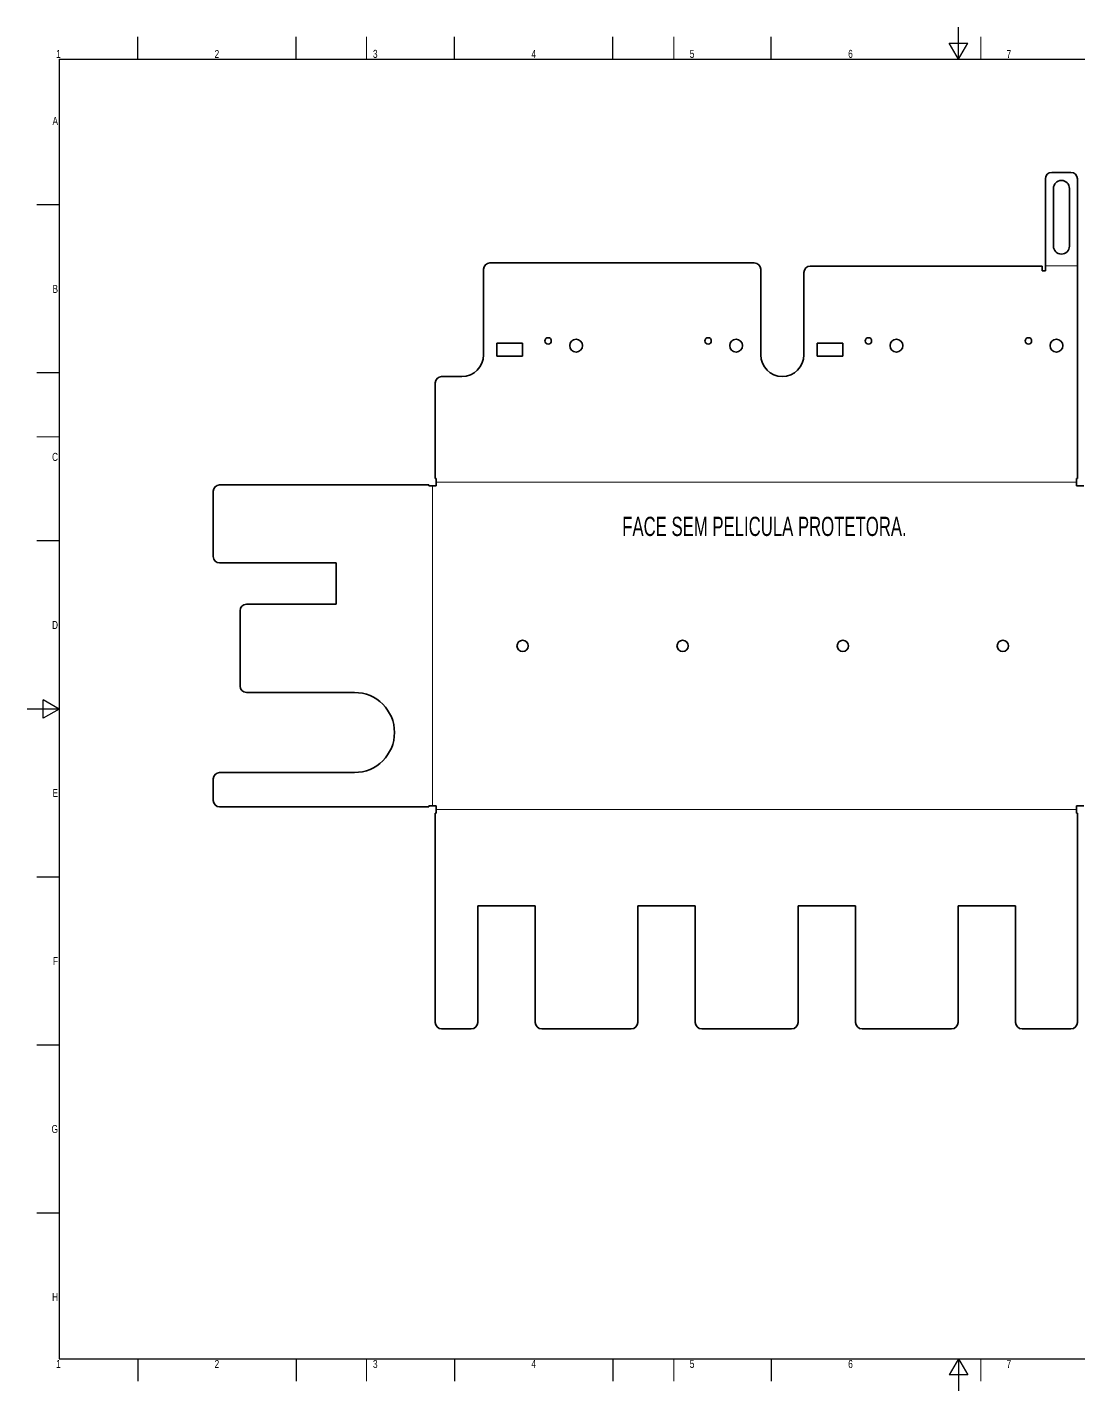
# Model space of a CAD drawing. Header units: millimetres. Extents: x 15 to 597, y -3 to 423.
# Drawn here: x 15 to 343.6, y -3 to 423 of the extents above; entities that cross this region are included whole.
import ezdxf

# ---------------------------------------------------------------- set-up
doc = ezdxf.new("R2010")
doc.units = ezdxf.units.MM
doc.layers.get('0').update_dxf_attribs({"lineweight": 25})
doc.layers.add('Arestas Visíveis', color=7, linetype='Continuous', lineweight=35)
doc.layers.add('Legenda', color=7, linetype='Continuous', lineweight=25)
doc.layers.add('Linha de Centro de Dobras', color=174, linetype='Continuous', lineweight=18, true_color=0x0000a0)
doc.layers.add('Texto', color=1, linetype='Continuous', lineweight=30, true_color=0xff0000)
doc.styles.add('Texto_2_5 - LNLS', font='swisscl.ttf')
doc.styles.add('Texto_4 - LNLS', font='swisscl.ttf', dxfattribs={"width": 0.85})

# ---------------------------------------------------------------- blocks, each defined once
blk = doc.blocks.new('Borders A2')
at = {"layer": 'Legenda'}
for p, q in [((306, 413), (306, 423)), ((49.5, 413), (49.5, 420)), ((99, 413), (99, 420)), ((148.5, 413), (148.5, 420)), ((198, 413), (198, 420)), ((247.5, 413), (247.5, 420)), ((303.11, 418), (308.89, 418)), ((306, 413), (303.11, 418)), ((306, 413), (308.89, 418)), ((25, 413), (587, 413)), ((25, 413), (25, 7)), ((25, 367.5), (18, 367.5)), ((25, 315), (18, 315)), ((25, 262.5), (18, 262.5)), ((25, 210), (15, 210)), ((20, 207.11), (20, 212.89)), ((25, 210), (20, 212.89)), ((25, 210), (20, 207.11)), ((25, 157.5), (18, 157.5)), ((25, 105), (18, 105)), ((25, 52.5), (18, 52.5)), ((25, 7), (587, 7)), ((49.5, 7), (49.5, 0)), ((99, 7), (99, 0)), ((148.5, 7), (148.5, 0)), ((198, 7), (198, 0)), ((247.5, 7), (247.5, 0)), ((306, 7), (303.11, 2)), ((306, 7), (306, -3)), ((306, 7), (308.89, 2)), ((308.89, 2), (303.11, 2))]:
    blk.add_line(p, q, dxfattribs=at)
at = {"layer": 'Linha de Centro de Dobras'}
for p, q in [((121, 420), (121, 413)), ((217, 420), (217, 413)), ((313, 420), (313, 413)), ((18, 295), (25, 295)), ((121, 7), (121, 0)), ((217, 7), (217, 0)), ((313, 7), (313, 0))]:
    blk.add_line(p, q, dxfattribs=at)
at = {"layer": 'Legenda', "color": 236, "true_color": 0x800040, "char_height": 2.5, "style": 'Texto_2_5 - LNLS'}
for s, insert, attachment_point in [('1', (24.75, 413.4), 8), ('2', (74.25, 413.4), 8), ('3', (123.75, 413.4), 8), ('4', (173.25, 413.4), 8), ('5', (222.75, 413.4), 8), ('6', (272.25, 413.4), 8), ('7', (321.75, 413.4), 8), ('A', (24.6, 393.75), 6), ('B', (24.6, 341.25), 6), ('C', (24.6, 288.75), 6), ('D', (24.6, 236.25), 6), ('E', (24.6, 183.75), 6), ('F', (24.6, 131.25), 6), ('G', (24.6, 78.75), 6), ('H', (24.6, 26.25), 6), ('1', (24.75, 6.64), 2), ('2', (74.25, 6.6), 2), ('3', (123.75, 6.6), 2), ('4', (173.25, 6.64), 2), ('5', (222.75, 6.64), 2), ('6', (272.25, 6.6), 2), ('7', (321.75, 6.64), 2)]:
    blk.add_mtext(s, dxfattribs=dict(at, insert=insert, attachment_point=attachment_point))

msp = doc.modelspace()

# ---------------------------------------------------------------- linework, layer by layer
at = {"layer": 'Arestas Visíveis'}
for p, q in [((333.15, 375.64), (333.15, 346.88)), ((335.15, 377.64), (341.15, 377.64)), ((343.15, 375.64), (343.15, 281.98)), ((335.65, 354.64), (335.65, 372.64)), ((340.65, 372.64), (340.65, 354.64)), ((159.59, 349.38), (242.19, 349.38)), ((157.59, 347.38), (157.59, 320.63)), ((244.19, 320.63), (244.19, 347.38)), ((257.69, 346.38), (257.69, 320.63)), ((332.15, 348.38), (259.69, 348.38)), ((332.15, 346.88), (332.15, 348.38)), ((333.15, 346.88), (332.15, 346.88)), ((161.76, 320.29), (161.76, 324.29)), ((161.76, 324.29), (169.76, 324.29)), ((169.76, 324.29), (169.76, 320.29)), ((261.86, 320.29), (261.86, 324.29)), ((261.86, 324.29), (269.86, 324.29)), ((269.86, 324.29), (269.86, 320.29)), ((169.76, 320.29), (161.76, 320.29)), ((269.86, 320.29), (261.86, 320.29)), ((142.47, 281.98), (142.47, 311.88)), ((150.84, 313.88), (144.47, 313.88)), ((142.76, 281.98), (142.47, 281.98)), ((142.76, 279.72), (142.76, 281.98)), ((343.15, 281.98), (342.86, 281.98)), ((342.86, 281.98), (342.86, 279.72)), ((73.1, 257.64), (73.1, 278.01)), ((75.1, 280.01), (140.5, 280.01)), ((140.5, 280.01), (140.5, 279.72)), ((140.5, 279.72), (142.76, 279.72)), ((342.86, 279.72), (345.12, 279.72)), ((75.1, 255.64), (111.5, 255.64)), ((111.5, 255.64), (111.5, 242.72)), ((81.5, 240.72), (81.5, 217.16)), ((111.5, 242.72), (83.5, 242.72)), ((83.5, 215.16), (117.25, 215.16)), ((73.1, 181.42), (73.1, 188.16)), ((117.25, 190.16), (75.1, 190.16)), ((140.5, 179.42), (75.1, 179.42)), ((140.5, 179.72), (140.5, 179.42)), ((142.76, 179.72), (140.5, 179.72)), ((142.76, 177.46), (142.76, 179.72)), ((342.86, 179.72), (342.86, 177.46)), ((345.12, 179.72), (342.86, 179.72)), ((142.47, 177.46), (142.76, 177.46)), ((142.47, 112.06), (142.47, 177.46)), ((342.86, 177.46), (343.15, 177.46)), ((343.15, 177.46), (343.15, 112.06)), ((155.76, 112.06), (155.76, 148.46)), ((155.76, 148.46), (173.76, 148.46)), ((173.76, 148.46), (173.76, 112.06)), ((205.76, 112.06), (205.76, 148.46)), ((205.76, 148.46), (223.76, 148.46)), ((223.76, 148.46), (223.76, 112.06)), ((255.86, 112.06), (255.86, 148.46)), ((255.86, 148.46), (273.86, 148.46)), ((273.86, 148.46), (273.86, 112.06)), ((305.86, 112.06), (305.86, 148.46)), ((305.86, 148.46), (323.86, 148.46)), ((323.86, 148.46), (323.86, 112.06)), ((153.76, 110.06), (144.47, 110.06)), ((203.76, 110.06), (175.76, 110.06)), ((253.86, 110.06), (225.76, 110.06)), ((303.86, 110.06), (275.86, 110.06)), ((341.15, 110.06), (325.86, 110.06))]:
    msp.add_line(p, q, dxfattribs=at)
for centre, radius in [((177.76, 325), 1), ((186.51, 323.53), 2), ((227.76, 325), 1), ((236.51, 323.53), 2), ((277.86, 325), 1), ((286.61, 323.53), 2), ((327.86, 325), 1), ((336.61, 323.53), 2), ((169.76, 229.72), 1.75), ((219.76, 229.72), 1.75), ((269.86, 229.72), 1.75), ((319.86, 229.72), 1.75)]:
    msp.add_circle(centre, radius, dxfattribs=at)
for centre, radius, start, end in [((335.15, 375.64), 2, 90, 180), ((338.15, 372.64), 2.5, 0, 180), ((341.15, 375.64), 2, 0, 90), ((338.15, 354.64), 2.5, 180, 0), ((159.59, 347.38), 2, 90, 180), ((242.19, 347.38), 2, 0, 90), ((259.69, 346.38), 2, 90, 180), ((150.84, 320.63), 6.75, 270, 0), ((250.94, 320.63), 6.75, 180, 0), ((144.47, 311.88), 2, 90, 180), ((75.1, 278.01), 2, 90, 180), ((75.1, 257.64), 2, 180, 270), ((83.5, 240.72), 2, 90, 180), ((83.5, 217.16), 2, 180, 270), ((117.25, 202.66), 12.5, 270, 90), ((75.1, 188.16), 2, 90, 180), ((75.1, 181.42), 2, 180, 270), ((144.47, 112.06), 2, 180, 270), ((153.76, 112.06), 2, 270, 0), ((175.76, 112.06), 2, 180, 270), ((203.76, 112.06), 2, 270, 0), ((225.76, 112.06), 2, 180, 270), ((253.86, 112.06), 2, 270, 0), ((275.86, 112.06), 2, 180, 270), ((303.86, 112.06), 2, 270, 0), ((325.86, 112.06), 2, 180, 270), ((341.15, 112.06), 2, 270, 0)]:
    msp.add_arc(centre, radius, start, end, dxfattribs=at)
at = {"layer": 'Linha de Centro de Dobras'}
for p, q in [((343.15, 348.51), (333.15, 348.51)), ((141.63, 179.72), (141.63, 279.72)), ((142.76, 280.85), (342.86, 280.85)), ((342.86, 178.59), (142.76, 178.59))]:
    msp.add_line(p, q, dxfattribs=at)

# ---------------------------------------------------------------- block references
msp.add_blockref('Borders A2', (0, 0))

# ---------------------------------------------------------------- texts
at = {"layer": 'Texto', "color": 236, "true_color": 0x80003f, "insert": (200.92, 270.06), "char_height": 6, "width": 86.0126, "attachment_point": 1, "style": 'Texto_4 - LNLS'}
msp.add_mtext('\\fSwis721 LtCn BT|b0|i0;\\H6.0000;FACE SEM PELICULA PROTETORA.', dxfattribs=at)

doc.saveas('drawing.dxf')
